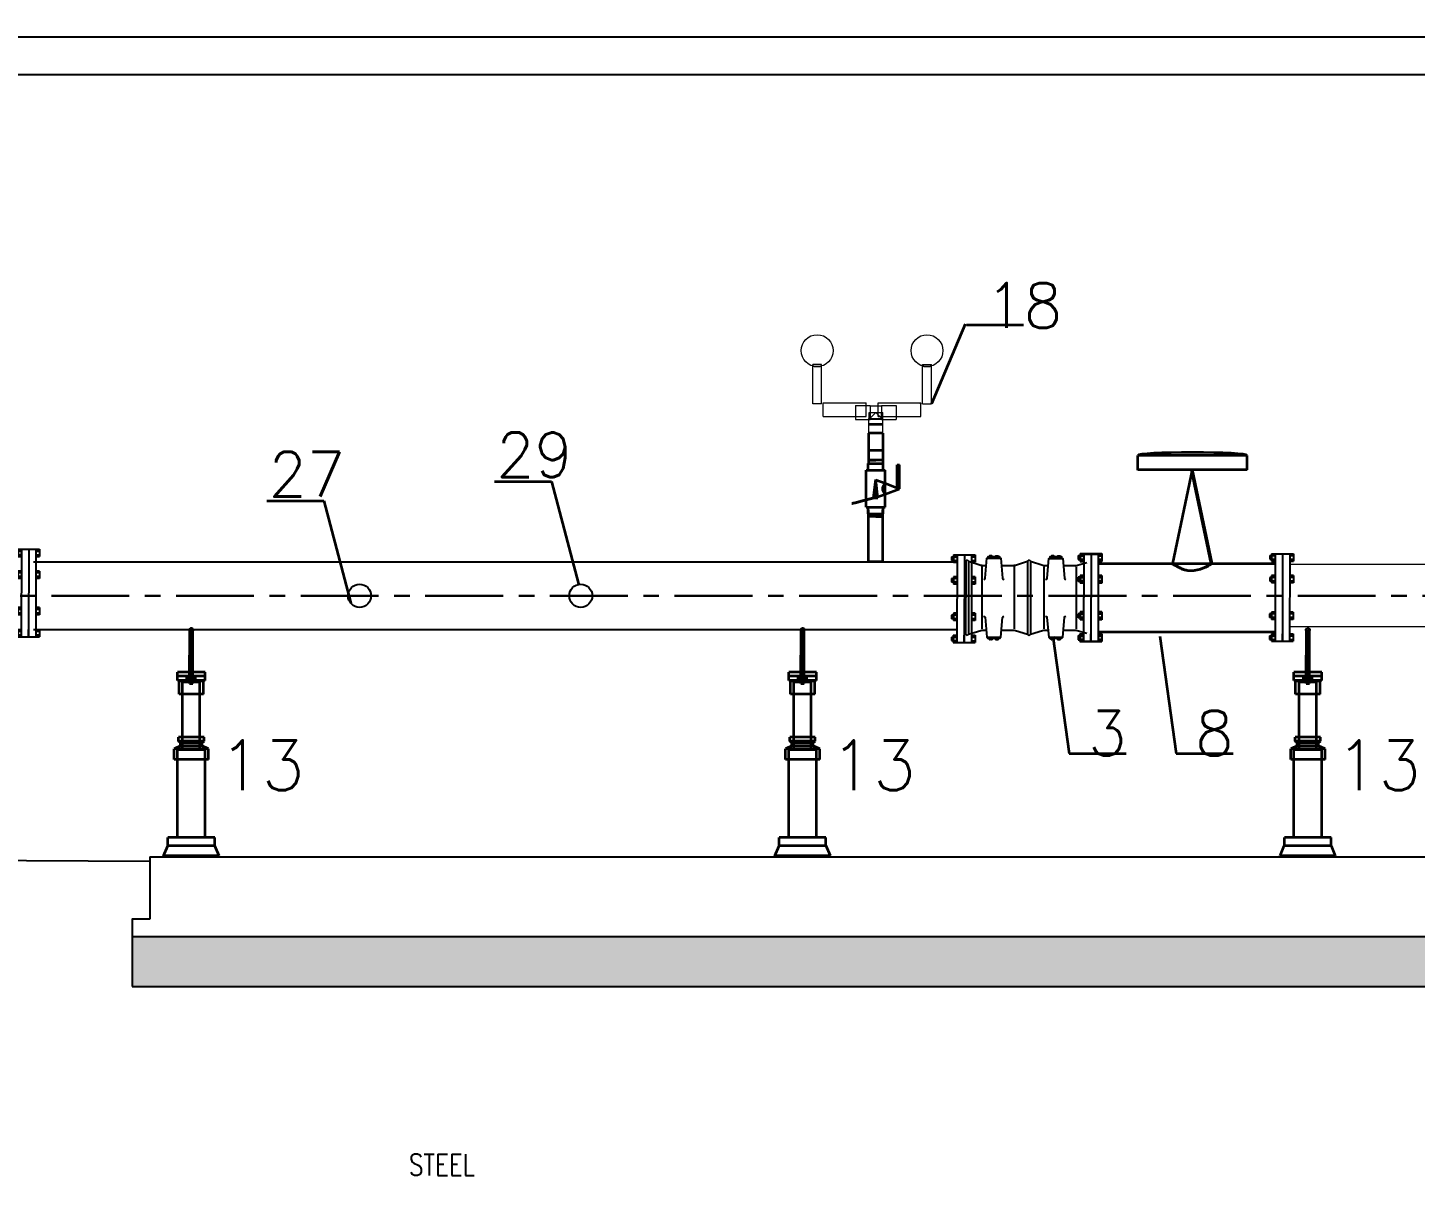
# Model space of a CAD drawing. Header units: inches. Extents: x 191440 to 383551, y 141400 to 284946.
# Drawn here: x 191677.34 to 191688.48, y 141558.45 to 141567.68 of the extents above; entities that cross this region are included whole.
import ezdxf

# ---------------------------------------------------------------- set-up
doc = ezdxf.new("R2010")
doc.units = ezdxf.units.IN
doc.header["$MEASUREMENT"] = 0
doc.linetypes.add('CENTER', pattern=[2, 1.25, -0.25, 0.25, -0.25])
doc.linetypes.add('DGN Style 3', pattern=[426.72, 304.8, -121.92])
for name, color, linetype in [('ARMATURE', 2, 'Continuous'), ('G-DETL2', 2, 'Continuous'), ('HATCH', 40, 'Continuous'), ('Sanitary', 6, 'Continuous'), ('VP', 7, 'Continuous')]:
    doc.layers.add(name, color=color, linetype=linetype)
for name, color, linetype, lineweight in [('P-TW', 5, 'Continuous', 35), ('PIPING', 40, 'Continuous', 30), ('WB-SJ3-M-SECTA - I-DIAG-EQPM', 6, 'Continuous', 13), ('WB-SJ3-M-SECTA - M-EQPM-SUPT', 4, 'Continuous', 35), ('WB-SJ3-M-SECTA - P-TW', 7, 'Continuous', 35)]:
    doc.layers.add(name, color=color, linetype=linetype, lineweight=lineweight)
doc.styles.add('ROMANS', font='romans', dxfattribs={"height": 1})
doc.styles.get("Standard").update_dxf_attribs({"font": 'txt.shx', "height": 0.2})
doc.dimstyles.new('osama', dxfattribs={"dimtxt": 50, "dimasz": 45, "dimexe": 0.18, "dimexo": 0.0625, "dimgap": 0.2, "dimtad": 0, "dimdec": 0, "dimzin": 0, "dimdsep": 46, "dimtxsty": 'ROMANS', "dimcen": 0, "dimse1": 1, "dimse2": 1, "dimclrd": 3, "dimclre": 3, "dimclrt": 5, "dimadec": 0, "dimazin": 0, "dimtfac": 0.6, "dimtdec": 0, "dimtmove": 2, "dimatfit": 3, "dimfxl": 1, "dimtolj": 1, "dimtzin": 0, "dimarcsym": 0})

# ---------------------------------------------------------------- blocks, each defined once
blk = doc.blocks.new('PIPE_13')
at = {"layer": 'WB-SJ3-M-SECTA - I-DIAG-EQPM', "linetype": 'DGN Style 3'}
for p, q in [((0, 59.1), (0, 61.4)), ((13.7, 59.1), (13.7, 61.4)), ((0, 0), (0, 22.2)), ((13.7, 0), (13.7, 22.2))]:
    blk.add_line(p, q, dxfattribs=at)
at = {"layer": 'WB-SJ3-M-SECTA - I-DIAG-EQPM'}
for p, q in [((0, 22.2), (0, 59.1)), ((13.7, 22.2), (13.7, 59.1))]:
    blk.add_line(p, q, dxfattribs=at)
at = {"layer": 'WB-SJ3-M-SECTA - I-DIAG-EQPM', "linetype": 'DGN Style 3', "flags": 128}
for points in [[(13.7, 61.4), (0, 61.4)], [(13.7, 0), (0, 0)]]:
    blk.add_lwpolyline(points, dxfattribs=at)
blk = doc.blocks.new('PIPE_15')
at = {"layer": 'WB-SJ3-M-SECTA - I-DIAG-EQPM', "linetype": 'DGN Style 3'}
for p, q in [((0, 21.3), (22.2, 21.3)), ((0, 0), (22.2, 0)), ((44.8, 21.3), (67, 21.3)), ((44.8, 0), (67, 0))]:
    blk.add_line(p, q, dxfattribs=at)
at = {"layer": 'WB-SJ3-M-SECTA - I-DIAG-EQPM'}
for p, q in [((22.2, 21.3), (44.8, 21.3)), ((22.2, 0), (44.8, 0)), ((66.4, 1.1), (67, 1.1))]:
    blk.add_line(p, q, dxfattribs=at)
at = {"layer": 'WB-SJ3-M-SECTA - I-DIAG-EQPM', "linetype": 'DGN Style 3', "flags": 128}
for points in [[(0, 14.3), (0, 21.3)], [(0, 0), (0, 14.3)], [(67, 10.7), (67, 21.3)], [(67, 0), (67, 10.7)]]:
    blk.add_lwpolyline(points, dxfattribs=at)
at = {"layer": 'WB-SJ3-M-SECTA - I-DIAG-EQPM', "flags": 128}
for points in [[(0, 0), (0, 20.9)], [(67, 1.1), (67, 21.3)]]:
    blk.add_lwpolyline(points, dxfattribs=at)
blk = doc.blocks.new('*U16')
at = {"layer": 'WB-SJ3-M-SECTA - I-DIAG-EQPM', "linetype": 'Continuous'}
blk.add_circle((25, 25.2), 25, dxfattribs=at)
for points in [[(18.1, 1.2), (17.6, 0.1), (32.4, 0), (31.9, 1.2)], [(22.1, 0.4), (19.8, 0.5), (18, 0.8), (18.1, 1.2)], [(31.9, 1.2), (32, 0.7), (30.2, 0.5), (27.7, 0.4)]]:
    blk.add_open_spline(points, degree=3, dxfattribs=at)
at = {"layer": 'WB-SJ3-M-SECTA - I-DIAG-EQPM', "linetype": 'DGN Style 3'}
blk.add_open_spline([(27.7, 0.4), (25.9, 0.3), (23.9, 0.3), (22.1, 0.4)], degree=3, dxfattribs=at)
blk = doc.blocks.new('*U18')
at = {"layer": 'WB-SJ3-M-SECTA - I-DIAG-EQPM', "linetype": 'Continuous'}
blk.add_circle((25, 25.2), 25, dxfattribs=at)
for points in [[(18.1, 1.2), (17.6, 0), (32.4, 0.1), (31.9, 1.2)], [(18.1, 1.1), (18.1, 1.1), (18.1, 1.1), (18.1, 1.2)], [(31.9, 1.2), (32, 0.8), (30.2, 0.5), (27.9, 0.4)]]:
    blk.add_open_spline(points, degree=3, dxfattribs=at)
at = {"layer": 'WB-SJ3-M-SECTA - I-DIAG-EQPM', "linetype": 'DGN Style 3'}
blk.add_open_spline([(27.9, 0.4), (24, 0.2), (18.4, 0.4), (18.1, 1.1)], degree=3, dxfattribs=at)
blk = doc.blocks.new('PIPE_23')
at = {"layer": 'WB-SJ3-M-SECTA - I-DIAG-EQPM', "linetype": 'DGN Style 3'}
for p, q in [((0, 21.3), (22.2, 21.3)), ((0, 0), (22.2, 0)), ((44.8, 21.3), (67, 21.3)), ((44.8, 0), (67, 0))]:
    blk.add_line(p, q, dxfattribs=at)
at = {"layer": 'WB-SJ3-M-SECTA - I-DIAG-EQPM'}
for p, q in [((0, 1.1), (0.6, 1.1)), ((22.2, 21.3), (44.8, 21.3)), ((22.2, 0), (44.8, 0))]:
    blk.add_line(p, q, dxfattribs=at)
at = {"layer": 'WB-SJ3-M-SECTA - I-DIAG-EQPM', "flags": 128}
for points in [[(0, 10.7), (0, 21.3)], [(0, 0.7), (0, 10.7)], [(66.9, 19.7), (66.4, 20.2), (66, 20.7), (65.7, 21), (65.5, 21.2), (65.4, 21.3)], [(67, 19.4), (67, 20.7)], [(67, 0), (67, 19.4)]]:
    blk.add_lwpolyline(points, dxfattribs=at)
at = {"layer": 'WB-SJ3-M-SECTA - I-DIAG-EQPM', "linetype": 'DGN Style 3', "flags": 128}
for points in [[(0, 0), (0, 21.3)], [(67, 0), (67, 21.3)]]:
    blk.add_lwpolyline(points, dxfattribs=at)
at = {"layer": 'WB-SJ3-M-SECTA - I-DIAG-EQPM'}
blk.add_open_spline([(65.4, 21.3), (65.4, 21.3), (65.4, 21.3), (65.5, 21.2)], degree=3, dxfattribs=at)
at = {"layer": 'WB-SJ3-M-SECTA - I-DIAG-EQPM', "linetype": 'DGN Style 3'}
blk.add_open_spline([(65.5, 21.2), (65.8, 20.9), (66.3, 20.4), (67, 19.6)], degree=3, dxfattribs=at)
blk = doc.blocks.new('PIPE_24')
at = {"layer": 'WB-SJ3-M-SECTA - I-DIAG-EQPM', "linetype": 'DGN Style 3'}
for p, q in [((0, 59.1), (0, 61.4)), ((13.7, 59.1), (13.7, 61.4)), ((0, 0), (0, 22.2)), ((13.7, 0), (13.7, 22.2))]:
    blk.add_line(p, q, dxfattribs=at)
at = {"layer": 'WB-SJ3-M-SECTA - I-DIAG-EQPM'}
for p, q in [((0, 22.2), (0, 59.1)), ((13.7, 22.2), (13.7, 59.1))]:
    blk.add_line(p, q, dxfattribs=at)
at = {"layer": 'WB-SJ3-M-SECTA - I-DIAG-EQPM', "linetype": 'DGN Style 3', "flags": 128}
for points in [[(0, 61.4), (13.7, 61.4)], [(0, 0), (13.7, 0)]]:
    blk.add_lwpolyline(points, dxfattribs=at)
blk = doc.blocks.new('PIPE_25')
at = {"layer": 'WB-SJ3-M-SECTA - P-TW', "linetype": 'Continuous', "lineweight": 35}
for p, q in [((0, 9), (0, 81.3)), ((22.6, 9), (22.6, 81.3))]:
    blk.add_line(p, q, dxfattribs=at)
at = {"layer": 'WB-SJ3-M-SECTA - P-TW', "linetype": 'DGN Style 3', "lineweight": 35}
for p, q in [((0, 0), (0, 9)), ((22.6, 0), (22.6, 9))]:
    blk.add_line(p, q, dxfattribs=at)
at = {"layer": 'WB-SJ3-M-SECTA - P-TW', "linetype": 'DGN Style 3', "lineweight": 35, "flags": 128}
blk.add_lwpolyline([(22.6, 0), (0, 0)], dxfattribs=at)
at = {"layer": 'WB-SJ3-M-SECTA - P-TW', "linetype": 'DGN Style 3', "lineweight": 35}
blk.add_rational_spline([(22.6, 71), (22.6, 71), (21.1, 71), (11.3, 71), (1.5, 71), (0, 71), (0, 71)], [0.803847482005, 0.866025301126, 1, 0.5, 1, 0.866025501607, 0.803847668093], degree=2, knots=[0, 0, 0, 0.174458, 0.174458, 0.825542, 0.825542, 1, 1, 1], dxfattribs=at)
at = {"layer": 'WB-SJ3-M-SECTA - P-TW', "linetype": 'Continuous', "lineweight": 35}
for points, weights in [([(0, 71), (0, 71), (1.1, 71)], [0.803847668093, 0.758495714855, 0.75134039548]), ([(11.3, 71), (22.6, 71), (22.6, 71)], [1, 0.633974698874, 0.803847482005])]:
    blk.add_rational_spline(points, weights, degree=2, dxfattribs=at)
blk = doc.blocks.new('V_BALL_2')
at = {"layer": 'WB-SJ3-M-SECTA - P-TW', "linetype": 'Continuous', "lineweight": 35}
for p, q in [((0, 10.3), (0, 68.1)), ((3.1, 68.1), (3.1, 78.4)), ((26.3, 68.1), (26.3, 78.4)), ((29.4, 47.7), (29.4, 68.1)), ((48.5, 39.2), (48.5, 76.7)), ((52.2, 39.2), (52.2, 76.7)), ((29.4, 47.7), (52.2, 39.2)), ((29.4, 30.7), (52.2, 39.2)), ((29.4, 10.3), (29.4, 30.8)), ((48.9, 39.2), (52.2, 39.2)), ((3.1, 0), (3.1, 10.3)), ((26.3, 0), (26.3, 10.3))]:
    blk.add_line(p, q, dxfattribs=at)
at = {"layer": 'WB-SJ3-M-SECTA - P-TW', "linetype": 'DGN Style 3', "lineweight": 35}
for p, q in [((11.3, 24.7), (14.7, 53.7)), ((18.1, 24.7), (14.7, 53.7)), ((14.7, 24.7), (14.7, 53.2)), ((14.7, 53.2), (29.4, 47.7)), ((29.4, 30.8), (29.4, 47.7)), ((14.7, 25.2), (29.4, 30.7))]:
    blk.add_line(p, q, dxfattribs=at)
at = {"layer": 'WB-SJ3-M-SECTA - P-TW', "linetype": 'DGN Style 3', "lineweight": 35, "flags": 128}
for points in [[(0, 68.1), (3.1, 68.1)], [(3.1, 78.4), (26.3, 78.4)], [(26.3, 68.1), (29.4, 68.1)], [(48.5, 39.2), (48.5, 76.7)], [(48.5, 76.7), (52.2, 76.7)], [(14.7, 25.2), (14.7, 53.2)], [(11.3, 24.7), (18.1, 24.7)], [(48.5, 39.2), (52.2, 39.2)], [(3.4, 0), (26, 0)]]:
    blk.add_lwpolyline(points, dxfattribs=at)
at = {"layer": 'WB-SJ3-M-SECTA - P-TW', "linetype": 'Continuous', "lineweight": 35, "flags": 128}
for points in [[(0, 68.1), (29.4, 68.1)], [(3.1, 78.4), (26.3, 78.4)], [(26.3, 78.4), (26.3, 78.4)], [(29.4, 68.1), (29.4, 68.1)], [(48.5, 76.7), (48.5, 76.7)], [(48.5, 76.7), (52.2, 76.7)], [(52.2, 39.2), (52.2, 76.7)], [(48.5, 39.2), (52.2, 39.2)], [(52.2, 39.2), (52.2, 39.2)], [(0, 10.3), (29.4, 10.3)], [(3.1, 0), (26.3, 0)], [(26, 0), (26.3, 0)], [(26.3, 10.3), (29.4, 10.3)]]:
    blk.add_lwpolyline(points, dxfattribs=at)
at = {"layer": 'WB-SJ3-M-SECTA - P-TW', "linetype": 'Continuous', "lineweight": 35}
for points, knots in [([(29.4, 30.8), (29.4, 30.7), (29.5, 30.6), (27.5, 32.9), (24.2, 41.4), (29, 46.9), (29.3, 47.5), (29.4, 47.7), (29.4, 47.7), (29.4, 47.7)], [0, 0, 0, 0, 0.016483, 0.407953, 0.432054, 0.928205, 0.952173, 0.976103, 1, 1, 1, 1]), ([(29.4, 47.7), (29.4, 47.7), (29.4, 47.7), (29.3, 47.7), (29.3, 47.5), (29.3, 47.5), (29.2, 47.5)], [0, 0, 0, 0, 0.237582, 0.572684, 0.90729, 1, 1, 1, 1])]:
    blk.add_open_spline(points, degree=3, knots=knots, dxfattribs=at)
at = {"layer": 'WB-SJ3-M-SECTA - P-TW', "linetype": 'DGN Style 3', "lineweight": 35}
for points, knots in [([(29.2, 47.5), (29, 46.8), (25.8, 44), (25.3, 37.4), (28, 32.5), (29.3, 30.9), (29.4, 30.8)], [0, 0, 0, 0, 0.320243, 0.616134, 0.642948, 1, 1, 1, 1]), ([(14.7, 25.6), (18.9, 26.7), (18.9, 26.7), (14.7, 25.6), (14.7, 25.6), (-35.2, 12.5), (-35.2, 12.5), (14.7, 25.6)], [0, 0, 0, 0, 1, 1, 1, 1, 1.000001, 1.000001, 1.000001, 1.000001])]:
    blk.add_open_spline(points, degree=3, knots=knots, dxfattribs=at)
at = {"layer": 'WB-SJ3-M-SECTA - P-TW', "linetype": 'Continuous', "lineweight": 35}
blk.add_open_spline([(48.9, 39.2), (48.4, 41), (48.4, 41), (48.9, 39.2)], degree=3, dxfattribs=at)
blk = doc.blocks.new('TEE')
at = {"layer": 'WB-SJ3-M-SECTA - I-DIAG-EQPM'}
for p, q in [((0, 43.7), (23, 43.7)), ((40.5, 43.7), (63.5, 43.7)), ((22.2, 23), (23, 23)), ((23, 43.2), (40.5, 43.2)), ((23, 23), (23, 23.8)), ((40.5, 23.2), (40.5, 32.5)), ((40.5, 23), (41.3, 23)), ((0, 21.4), (20.6, 21.4)), ((20.6, 0), (20.6, 21.4)), ((42.9, 0), (42.9, 21.4)), ((42.9, 21.4), (63.5, 21.4))]:
    blk.add_line(p, q, dxfattribs=at)
at = {"layer": 'WB-SJ3-M-SECTA - I-DIAG-EQPM', "linetype": 'DGN Style 3'}
for p, q in [((20.6, 21.4), (20.6, 23)), ((21.1, 23), (21.1, 32.5)), ((23, 23.8), (23, 32.5)), ((23, 23), (40.5, 23)), ((23, 21.9), (40.5, 21.9)), ((42.4, 23), (42.4, 32.5)), ((42.9, 21.4), (42.9, 23)), ((20.6, 21.4), (23, 21.4)), ((40.5, 21.4), (42.9, 21.4))]:
    blk.add_line(p, q, dxfattribs=at)
at = {"layer": 'WB-SJ3-M-SECTA - I-DIAG-EQPM', "flags": 128}
for points in [[(0, 43.7), (0, 21.4)], [(23, 43.7), (23, 23)], [(40.5, 43.7), (40.5, 22.5)], [(63.5, 43.7), (63.5, 21.4)], [(0, 21.9), (0, 21.4)], [(22.2, 23), (20.6, 21.4)], [(21.6, 23), (21.2, 22.5), (20.9, 22.2), (20.7, 22), (20.6, 21.9)], [(22.2, 23), (22.2, 23)], [(22.2, 23), (41.8, 23)], [(22.8, 23), (22.9, 23.1), (23, 23.2)], [(31.8, 32.5), (23, 23.8)], [(23, 32.5), (37.9, 32.5)], [(31.8, 32.5), (40.5, 23.8)], [(40.5, 23.2), (40.6, 23.1), (40.7, 23)], [(41.3, 23), (41.3, 23)], [(41.3, 23), (42.9, 21.4)], [(42.6, 22.2), (42.8, 22), (42.9, 21.9)], [(20.6, 0), (42.9, 0)], [(42.4, 0), (42.9, 0)], [(63.5, 21.4), (63.5, 21.4)]]:
    blk.add_lwpolyline(points, dxfattribs=at)
at = {"layer": 'WB-SJ3-M-SECTA - I-DIAG-EQPM', "linetype": 'DGN Style 3', "flags": 128}
for points in [[(23, 43.7), (23, 43.2)], [(63.5, 43.7), (63.5, 43.2)], [(22.2, 23), (20.6, 21.4)], [(20.6, 23), (22.2, 23)], [(21.1, 32.5), (42.4, 32.5)], [(22.2, 23), (22.2, 23)], [(31.8, 32.5), (23, 23.8)], [(23, 23), (23, 21.4)], [(23, 21.9), (23, 21.4)], [(31.8, 32.5), (40.5, 23.8)], [(37.9, 32.5), (42.4, 32.5)], [(40.5, 22.5), (40.5, 21.4)], [(40.5, 21.9), (40.5, 21.4)], [(41.3, 23), (41.3, 23)], [(41.3, 23), (42.9, 21.4)], [(41.8, 23), (42.9, 23)], [(41.9, 23), (42.3, 22.5), (42.6, 22.2)], [(42.4, 23), (42.9, 23)], [(63.5, 21.9), (63.5, 21.4)]]:
    blk.add_lwpolyline(points, dxfattribs=at)
at = {"layer": 'WB-SJ3-M-SECTA - I-DIAG-EQPM'}
for points in [[(20.6, 21.9), (20.6, 21.9), (20.6, 21.9), (20.7, 22)], [(42.9, 21.9), (42.9, 21.9), (42.5, 22.3), (41.8, 23)]]:
    blk.add_open_spline(points, degree=3, dxfattribs=at)
at = {"layer": 'WB-SJ3-M-SECTA - I-DIAG-EQPM', "linetype": 'DGN Style 3'}
blk.add_open_spline([(20.7, 22), (20.9, 22.2), (21.2, 22.5), (21.7, 23)], degree=3, dxfattribs=at)
at = {"layer": 'WB-SJ3-M-SECTA - P-TW', "linetype": 'Continuous', "lineweight": 35, "flags": 128}
for points in [[(20.6, 14), (42.9, 14)], [(20.6, 14), (20.6, 14)]]:
    blk.add_lwpolyline(points, dxfattribs=at)
at = {"layer": 'WB-SJ3-M-SECTA - P-TW', "linetype": 'DGN Style 3', "lineweight": 35, "flags": 128}
for points in [[(20.6, 14), (21.1, 14)], [(42.4, 14), (42.9, 14)]]:
    blk.add_lwpolyline(points, dxfattribs=at)
blk = doc.blocks.new('PIPE_26')
at = {"layer": 'WB-SJ3-M-SECTA - P-TW', "linetype": 'DGN Style 3', "lineweight": 35}
for p, q in [((0.2, 21), (0.2, 47.7)), ((22.8, 21), (22.8, 47.7))]:
    blk.add_line(p, q, dxfattribs=at)
at = {"layer": 'WB-SJ3-M-SECTA - P-TW', "linetype": 'Continuous', "lineweight": 35}
for p, q in [((0.2, 0), (0.2, 21)), ((22.8, 0), (22.8, 21))]:
    blk.add_line(p, q, dxfattribs=at)
at = {"layer": 'WB-SJ3-M-SECTA - P-TW', "linetype": 'DGN Style 3', "lineweight": 35, "flags": 128}
for points in [[(22.8, 47.7), (0.2, 47.7)], [(22.8, 0), (0.2, 0)]]:
    blk.add_lwpolyline(points, dxfattribs=at)
at = {"layer": 'WB-SJ3-M-SECTA - P-TW', "linetype": 'Continuous', "lineweight": 35, "flags": 128}
blk.add_lwpolyline([(22.8, 0), (0.2, 0)], dxfattribs=at)
at = {"layer": 'WB-SJ3-M-SECTA - P-TW'}
for points in [[(0.2, 21), (0, 21), (5.4, 21), (11.4, 21)], [(0.2, 21), (0.2, 21), (0.2, 21), (0.4, 21)], [(11.5, 21), (17.5, 21), (23, 21), (22.8, 21)], [(22.7, 21), (22.8, 21), (22.8, 21), (22.8, 21)]]:
    blk.add_open_spline(points, degree=3, dxfattribs=at)
at = {"layer": 'WB-SJ3-M-SECTA - P-TW', "linetype": 'DGN Style 3', "lineweight": 35}
blk.add_rational_spline([(22.8, 5.7), (22.8, 5.7), (21.3, 5.7), (11.5, 5.7), (1.7, 5.7), (0.2, 5.7), (0.2, 5.7)], [0.803847577293, 0.866025403784, 1, 0.5, 1, 0.866025403784, 0.803847577293], degree=2, knots=[0, 0, 0, 0.174458, 0.174458, 0.825542, 0.825542, 1, 1, 1], dxfattribs=at)
at = {"layer": 'WB-SJ3-M-SECTA - P-TW', "linetype": 'Continuous', "lineweight": 35}
for points, weights in [([(0.2, 5.7), (0.2, 5.7), (11.5, 5.7)], [0.803847577293, 0.633974596216, 1]), ([(21.7, 5.7), (22.8, 5.7), (22.8, 5.7)], [0.751340395412, 0.758495707478, 0.803847577293])]:
    blk.add_rational_spline(points, weights, degree=2, dxfattribs=at)
at = {"layer": 'WB-SJ3-M-SECTA - P-TW', "linetype": 'DGN Style 3'}
for points in [[(0.4, 21), (1.5, 21), (6.1, 21), (11.3, 21)], [(11.5, 21), (17, 21), (22.1, 21), (22.7, 21)]]:
    blk.add_open_spline(points, degree=3, dxfattribs=at)
blk = doc.blocks.new('FLANGE')
h = blk.add_hatch(color=256)
h.dxf.hatch_style = 1
h.paths.add_polyline_path([(2834.8568, 2262.3253), (2834.8643, 2262.3253), (2834.8643, 2262.3178), (2834.8568, 2262.3178)])
h.paths.add_polyline_path([(2834.8568, 2262.2728), (2834.8568, 2262.2803), (2834.8643, 2262.2803), (2834.8643, 2262.2728)])
h.paths.add_polyline_path([(2834.8568, 2262.3928), (2834.8568, 2262.4003), (2834.8643, 2262.4003), (2834.8643, 2262.3928)])
h.paths.add_polyline_path([(2834.8568, 2262.4378), (2834.8568, 2262.4453), (2834.8643, 2262.4453), (2834.8643, 2262.4378)])
h = blk.add_hatch(color=256)
h.dxf.hatch_style = 1
h.paths.add_polyline_path([(2834.8943, 2262.2691), (2834.8943, 2262.2728), (2834.9018, 2262.2728), (2834.9018, 2262.2691)])
h.paths.add_polyline_path([(2834.8943, 2262.2803), (2834.8943, 2262.2841), (2834.9018, 2262.2841), (2834.9018, 2262.2803)])
h.paths.add_polyline_path([(2834.8943, 2262.3141), (2834.8943, 2262.3178), (2834.9018, 2262.3178), (2834.9018, 2262.3141)])
h.paths.add_polyline_path([(2834.9018, 2262.3291), (2834.9018, 2262.3253), (2834.8943, 2262.3253), (2834.8943, 2262.3291)])
h.paths.add_polyline_path([(2834.9018, 2262.3928), (2834.9018, 2262.3891), (2834.8943, 2262.3891), (2834.8943, 2262.3928)])
h.paths.add_polyline_path([(2834.8943, 2262.4003), (2834.8943, 2262.4041), (2834.9018, 2262.4041), (2834.9018, 2262.4003)])
h.paths.add_polyline_path([(2834.9018, 2262.4378), (2834.9018, 2262.4341), (2834.8943, 2262.4341), (2834.8943, 2262.4378)])
h.paths.add_polyline_path([(2834.9018, 2262.4491), (2834.9018, 2262.4453), (2834.8943, 2262.4453), (2834.8943, 2262.4491)])
for p, q in [((2834.8531, 2262.4453), (2834.8531, 2262.4378)), ((2834.8531, 2262.4453), (2834.8643, 2262.4453)), ((2834.8531, 2262.4378), (2834.8643, 2262.4378)), ((2834.8568, 2262.4491), (2834.8568, 2262.4341)), ((2834.8568, 2262.4491), (2834.8643, 2262.4491)), ((2834.8568, 2262.4341), (2834.8643, 2262.4341)), ((2834.8643, 2262.4491), (2834.8643, 2262.2691)), ((2834.8643, 2262.4491), (2834.8793, 2262.4491)), ((2834.8793, 2262.4491), (2834.8793, 2262.2691)), ((2834.8793, 2262.4491), (2834.8793, 2262.2691)), ((2834.8793, 2262.4491), (2834.8943, 2262.4491)), ((2834.8943, 2262.4491), (2834.8943, 2262.2691)), ((2834.8943, 2262.4491), (2834.9018, 2262.4491)), ((2834.8943, 2262.4453), (2834.9018, 2262.4453)), ((2834.8943, 2262.4378), (2834.9018, 2262.4378)), ((2834.8943, 2262.4341), (2834.9018, 2262.4341)), ((2834.9018, 2262.4491), (2834.9018, 2262.4341)), ((2834.8531, 2262.4003), (2834.8531, 2262.3928)), ((2834.8643, 2262.4003), (2834.8531, 2262.4003)), ((2834.8643, 2262.3928), (2834.8531, 2262.3928)), ((2834.8568, 2262.4041), (2834.8568, 2262.3891)), ((2834.8643, 2262.4041), (2834.8568, 2262.4041)), ((2834.8643, 2262.3891), (2834.8568, 2262.3891)), ((2834.9018, 2262.4041), (2834.8943, 2262.4041)), ((2834.9018, 2262.4003), (2834.8943, 2262.4003)), ((2834.9018, 2262.3928), (2834.8943, 2262.3928)), ((2834.9018, 2262.3891), (2834.8943, 2262.3891)), ((2834.9018, 2262.4041), (2834.9018, 2262.3891)), ((2834.8531, 2262.3253), (2834.8531, 2262.3178)), ((2834.8643, 2262.3253), (2834.8531, 2262.3253)), ((2834.8568, 2262.3291), (2834.8568, 2262.3141)), ((2834.8643, 2262.3291), (2834.8568, 2262.3291)), ((2834.9018, 2262.3291), (2834.8943, 2262.3291)), ((2834.9018, 2262.3253), (2834.8943, 2262.3253)), ((2834.9018, 2262.3291), (2834.9018, 2262.3141)), ((2834.8643, 2262.3178), (2834.8531, 2262.3178)), ((2834.8643, 2262.3141), (2834.8568, 2262.3141)), ((2834.9018, 2262.3178), (2834.8943, 2262.3178)), ((2834.9018, 2262.3141), (2834.8943, 2262.3141)), ((2834.8531, 2262.2803), (2834.8531, 2262.2728)), ((2834.8531, 2262.2803), (2834.8643, 2262.2803)), ((2834.8531, 2262.2728), (2834.8643, 2262.2728)), ((2834.8568, 2262.2841), (2834.8568, 2262.2691)), ((2834.8568, 2262.2841), (2834.8643, 2262.2841)), ((2834.8568, 2262.2691), (2834.8643, 2262.2691)), ((2834.8643, 2262.2691), (2834.8793, 2262.2691)), ((2834.8793, 2262.2691), (2834.8793, 2262.2841)), ((2834.8793, 2262.2691), (2834.8943, 2262.2691)), ((2834.8943, 2262.2841), (2834.9018, 2262.2841)), ((2834.8943, 2262.2803), (2834.9018, 2262.2803)), ((2834.8943, 2262.2728), (2834.9018, 2262.2728)), ((2834.8943, 2262.2691), (2834.9018, 2262.2691)), ((2834.9018, 2262.2841), (2834.9018, 2262.2691))]:
    blk.add_line(p, q)
blk = doc.blocks.new('*U19')
at = {"layer": 'WB-SJ3-M-SECTA - M-EQPM-SUPT', "color": 4, "linetype": 'DGN Style 3', "lineweight": 35}
for p, q in [((75.4, 497.4), (75.4, 578.5)), ((85, 497.4), (85, 578.5))]:
    blk.add_line(p, q, dxfattribs=at)
at = {"layer": 'WB-SJ3-M-SECTA - M-EQPM-SUPT', "linetype": 'DGN Style 3'}
for p, q in [((40.2, 517.7), (40.2, 530.1)), ((40.2, 518.1), (40.2, 530.1)), ((40.2, 530.1), (120.2, 530.1)), ((120.2, 518.1), (120.2, 530.1)), ((120.2, 517.7), (120.2, 530.1)), ((40.2, 505.7), (40.2, 518.1)), ((40.2, 517.7), (120.2, 517.7)), ((40.2, 505.7), (120.2, 505.7)), ((44.8, 466.2), (44.8, 503.9)), ((55.2, 465.1), (55.2, 501)), ((67.7, 505.5), (67.7, 518.1)), ((67.7, 505.5), (77.6, 505.5)), ((80.2, 507.4), (80.2, 518.1)), ((87.7, 505.5), (92.7, 505.5)), ((92.7, 505.5), (92.7, 518.1)), ((105.2, 465.1), (105.2, 501)), ((115.5, 466.2), (115.5, 503.9)), ((120.2, 505.7), (120.2, 518.1)), ((120.2, 505.7), (120.2, 517.7)), ((55.2, 305.6), (55.2, 342.4)), ((105.2, 305.6), (105.2, 342.4)), ((40.2, 277.7), (40.2, 305.6)), ((120.2, 277.7), (120.2, 305.6))]:
    blk.add_line(p, q, dxfattribs=at)
at = {"layer": 'WB-SJ3-M-SECTA - M-EQPM-SUPT'}
for p, q in [((40.2, 518.1), (120.2, 518.1)), ((80.2, 505.5), (80.2, 507.4)), ((43.5, 331.1), (43.5, 342.4)), ((49.2, 325.4), (43.5, 331.1)), ((49.2, 317.4), (49.2, 325.4)), ((111.2, 325.4), (116.8, 331.1)), ((111.2, 317.4), (111.2, 325.4)), ((116.8, 331.1), (116.8, 342.4)), ((30.7, 308.7), (49.2, 317.4)), ((30.7, 277.7), (30.7, 308.7)), ((111.2, 317.4), (129.6, 308.7)), ((129.6, 277.7), (129.6, 308.7)), ((12.7, 28.6), (12.7, 52.5)), ((147.7, 28.6), (147.7, 52.5))]:
    blk.add_line(p, q, dxfattribs=at)
at = {"layer": 'WB-SJ3-M-SECTA - M-EQPM-SUPT', "linetype": 'Continuous'}
for p, q in [((55.2, 342.4), (55.2, 465.1)), ((105.2, 342.4), (105.2, 465.1)), ((40.2, 52.5), (40.2, 277.7)), ((120.2, 52.5), (120.2, 277.7)), ((0, 0), (12.2, 28.6)), ((160.3, 0), (148.1, 28.6))]:
    blk.add_line(p, q, dxfattribs=at)
at = {"layer": 'WB-SJ3-M-SECTA - M-EQPM-SUPT', "color": 4, "linetype": 'DGN Style 3', "lineweight": 35, "flags": 128}
for points in [[(75.4, 578.5), (75.4, 651.8)], [(85, 651.8), (85, 578.5)], [(85, 578.5), (75.4, 578.5)], [(85, 497.4), (75.4, 497.4)]]:
    blk.add_lwpolyline(points, dxfattribs=at)
at = {"layer": 'WB-SJ3-M-SECTA - M-EQPM-SUPT', "linetype": 'DGN Style 3', "flags": 128}
for points in [[(75.4, 530.1), (85, 530.1)], [(40.2, 505.7), (40.2, 505.7), (40.2, 517.7)], [(44.8, 503.9), (115.5, 503.9)], [(55.2, 501), (105.2, 501)], [(92.7, 518.1), (80.2, 518.1), (67.7, 518.1)], [(85, 518.1), (75.4, 518.1)], [(85, 505.5), (75.4, 505.5)], [(44.8, 466.2), (55.2, 466.2)], [(44.8, 466.2), (46.9, 466.2)], [(105.2, 466.2), (115.5, 466.2)], [(43.5, 342.4), (55.2, 342.4)], [(43.5, 331.1), (116.8, 331.1)], [(49.2, 325.4), (111.2, 325.4)], [(105.2, 342.4), (116.8, 342.4)], [(30.7, 308.7), (129.6, 308.7)], [(40.2, 305.6), (120.2, 305.6)], [(40.2, 305.6), (55.2, 305.6)], [(49.2, 317.4), (111.2, 317.4)], [(12.7, 52.5), (40.2, 52.5)], [(120.2, 52.5), (147.7, 52.5)], [(0, 0), (160.3, 0)], [(12.2, 28.6), (12.7, 28.6)], [(147.7, 28.6), (148.1, 28.6)]]:
    blk.add_lwpolyline(points, dxfattribs=at)
at = {"layer": 'WB-SJ3-M-SECTA - M-EQPM-SUPT', "flags": 128}
for points in [[(87.7, 505.5), (80.2, 505.5), (77.6, 505.5)], [(43.5, 342.4), (116.8, 342.4)], [(43.5, 342.4), (43.5, 342.4)], [(43.5, 331.1), (116.8, 331.1)], [(43.5, 331.1), (43.5, 331.1)], [(49.2, 325.4), (111.2, 325.4)], [(49.2, 325.4), (49.2, 325.4)], [(30.7, 308.7), (129.6, 308.7)], [(30.7, 308.7), (30.7, 308.7)], [(49.2, 317.4), (111.2, 317.4)], [(49.2, 317.4), (49.2, 317.4)], [(30.7, 277.7), (129.6, 277.7)], [(30.7, 277.7), (40.2, 277.7)], [(12.7, 52.5), (147.7, 52.5)]]:
    blk.add_lwpolyline(points, dxfattribs=at)
at = {"layer": 'WB-SJ3-M-SECTA - M-EQPM-SUPT', "linetype": 'Continuous', "flags": 128}
for points in [[(46.9, 466.2), (111.7, 466.2)], [(12.2, 28.6), (148.1, 28.6)], [(12.2, 28.6), (12.2, 28.6)]]:
    blk.add_lwpolyline(points, dxfattribs=at)
at = {"layer": 'WB-SJ3-M-SECTA - M-EQPM-SUPT', "color": 4, "linetype": 'DGN Style 3', "lineweight": 35}
for start, end in [(0, 180), (180, 0)]:
    blk.add_arc((80.2, 651.8), 4.8, start, end, dxfattribs=at)
at = {"layer": 'WB-SJ3-M-SECTA - M-EQPM-SUPT', "linetype": 'DGN Style 3'}
blk.add_rational_spline([(80.2, 494.3), (80.2, 534.8), (80.2, 575.4), (80.2, 648.8), (80.2, 648.8), (80.2, 648.8), (80.2, 575.4), (80.2, 534.8), (80.2, 494.3)], [1, 1, 1, 0.707106781187, 1, 0.707106781187, 1, 1, 1], degree=2, knots=[0, 0, 0, 0.333333, 0.333333, 0.5, 0.5, 0.666667, 0.666667, 1, 1, 1], dxfattribs=at)
at = {"layer": 'WB-SJ3-M-SECTA - P-TW', "linetype": 'DGN Style 3', "lineweight": 35}
blk.add_line((76.4, 497.4), (84, 497.4), dxfattribs=at)
blk.add_open_spline([(76.4, 497.4), (76.5, 497.5), (76.6, 497.6), (76.8, 497.8), (76.9, 498), (77.2, 498.2), (77.3, 498.3), (77.5, 498.4), (77.6, 498.5), (77.8, 498.6), (77.8, 498.6), (78.1, 498.8), (78.2, 498.9), (78.5, 499), (78.6, 499), (78.8, 499.1), (78.9, 499.1), (79.2, 499.2), (79.4, 499.2), (79.7, 499.2), (79.8, 499.3), (80, 499.3), (80.1, 499.3), (80.4, 499.3), (80.6, 499.3), (80.8, 499.2), (80.9, 499.2), (81, 499.2), (81, 499.2), (81.2, 499.2), (81.3, 499.1), (81.5, 499.1), (81.7, 499), (82, 498.9), (82.1, 498.9), (82.3, 498.8), (82.3, 498.7), (82.6, 498.6), (82.7, 498.5), (82.9, 498.3), (83, 498.3), (83.2, 498.2), (83.2, 498.1), (83.4, 498), (83.5, 497.8), (83.8, 497.6), (83.9, 497.5), (84, 497.4)], degree=3, knots=[0, 0, 0, 0, 0.0625, 0.0625, 0.125, 0.125, 0.1875, 0.1875, 0.21875, 0.21875, 0.25, 0.25, 0.3125, 0.3125, 0.34375, 0.34375, 0.375, 0.375, 0.4375, 0.4375, 0.46875, 0.46875, 0.5, 0.5, 0.5625, 0.5625, 0.578125, 0.578125, 0.59375, 0.59375, 0.625, 0.625, 0.6875, 0.6875, 0.71875, 0.71875, 0.75, 0.75, 0.8125, 0.8125, 0.84375, 0.84375, 0.875, 0.875, 0.9375, 0.9375, 1, 1, 1, 1], dxfattribs=at)

msp = doc.modelspace()

# ---------------------------------------------------------------- hatches: boundary and pattern name
at = {"layer": 'HATCH', "linetype": 'ByBlock', "lineweight": -2}
h = msp.add_hatch(dxfattribs=at)
h.set_pattern_fill('GRAVEL', color=256)
h.set_pattern_definition([(228.01279, (191642.3782, 141531.25891), (-8, -9), [0.134536, -13.319088]), (184.96974, (191642.2882, 141531.15891), (12, 1), [0.230868, -22.855925]), (132.51045, (191642.0582, 141531.13891), (10, -11), [0.162788, -16.116033]), (267.27369, (191641.6682, 141530.88891), (1, 20), [0.210238, -20.813558]), (292.833654, (191641.6582, 141530.67891), (-5, 12), [0.206155, -20.409373]), (357.27369, (191641.7382, 141530.48891), (-20, 1), [0.210238, -20.813558]), (37.69424, (191641.9482, 141530.47891), (-13, -10), [0.278029, -27.524849]), (72.25533, (191642.1682, 141530.64891), (7, 22), [0.262488, -25.9863215]), (121.429566, (191642.2482, 141530.89891), (-8, 13), [0.21095, -20.884073]), (175.23636, (191642.1382, 141531.07891), (11, -1), [0.240832, -11.800763]), (222.39744, (191641.8982, 141531.09891), (-12, -11), [0.311448, -30.833375]), (138.81407, (191642.6582, 141530.87891), (-7, 6), [0.106301, -10.523845]), (171.469234, (191642.5782, 141530.94891), (13, -2), [0.202237, -20.021511]), (225, (191642.3782, 141530.9789), (-1e-16, -1), [0.141421, -1.272793]), (203.1986, (191642.3082, 141531.09891), (5, 2), [0.076158, -7.539615]), (291.8014, (191642.2382, 141531.0689), (-1, 3), [0.107703, -5.277462]), (30.96376, (191642.2782, 141530.96891), (3, 2), [0.174929, -5.656023]), (161.56505, (191642.4282, 141531.0589), (2, -1), [0.126491, -3.035787]), (16.38954, (191641.6582, 141531.06891), (10, 3), [0.1772, -17.542845]), (70.34618, (191641.8282, 141531.11891), (-4, -11), [0.148661, -14.717408]), (293.1986, (191642.4282, 141531.25891), (-2, 5), [0.152315, -7.463458]), (343.61046, (191642.4882, 141531.11891), (-10, 3), [0.1772, -17.542845]), (339.44395, (191641.6582, 141530.44891), (-5, 2), [0.17088, -8.373124]), (294.77514, (191641.8182, 141530.38891), (-5, 11), [0.143178, -14.174643]), (66.8014, (191642.4382, 141530.25891), (2, 5), [0.152315, -7.463458]), (17.354025, (191642.4982, 141530.39891), (-13, -4), [0.167631, -16.595424]), (69.44395, (191641.9482, 141530.25891), (-2, -5), [0.08544, -8.458564]), (101.30993, (191642.3782, 141530.2589), (-1, 4), [0.05099, -5.04803]), (165.96376, (191642.3682, 141530.3089), (3, -1), [0.206155, -3.916951]), (186.009006, (191642.1682, 141530.35891), (10, 1), [0.19105, -18.913923]), (303.69007, (191642.2782, 141530.8789), (-1, 2), [0.144222, -3.461329]), (353.157227, (191642.3582, 141530.75891), (17, -2), [0.251794, -24.927563]), (60.9454, (191642.6082, 141530.72891), (-4, -7), [0.102956, -10.192674]), (90, (191642.6582, 141530.8189), (-1, 1), [0.06, -0.94]), (120.25644, (191642.1482, 141530.38891), (4, -7), [0.138924, -13.75352]), (48.01279, (191642.0782, 141530.50891), (8, 9), [0.269072, -13.184552]), (0, (191642.2582, 141530.7089), (1, 1), [0.26, -0.74]), (325.30485, (191642.5182, 141530.70891), (10, -7), [0.158114, -15.653274]), (254.0546, (191642.6482, 141530.61891), (-1, -4), [0.145602, -7.134508]), (207.645975, (191642.6082, 141530.47891), (-19, -10), [0.237065, -23.469474]), (175.42608, (191642.3982, 141530.36891), (-13, 1), [0.250799, -24.829073])])
h.paths.add_polyline_path([(191714.45296, 141559.69131), (191704.96573, 141559.69131), (191704.96525, 141559.29131), (191714.45296, 141559.29131)])
h.paths.add_polyline_path([(191704.96573, 141559.69131), (191704.66288, 141559.69131), (191704.82818, 141559.29131), (191704.96525, 141559.29131)])
h.paths.add_polyline_path([(191704.66288, 141559.69131), (191704.27111, 141559.69131), (191703.20502, 141560.39131), (191678.18246, 141560.39131), (191678.18246, 141559.99131), (191703.08544, 141559.99131), (191704.15152, 141559.29131), (191704.82818, 141559.29131)])

# ---------------------------------------------------------------- linework, layer by layer
at = {"color": 132}
for p, q in [((191684.91766, 141563.43063, -3174.144), (191684.91705, 141562.77313, -3174.144)), ((191684.91766, 141563.43063, -3174.144), (191684.91705, 141562.77313, -3174.144)), ((191685.93409, 141563.43779, -3174.144), (191685.93349, 141562.7803, -3174.144)), ((191685.93409, 141563.43779, -3174.144), (191685.93349, 141562.7803, -3174.144))]:
    msp.add_line(p, q, dxfattribs=at)
msp.add_lwpolyline([(191727.69337, 141567.60726), (191670.19337, 141567.60726), (191670.19337, 141528.10726), (191727.69337, 141528.10726), (191727.69337, 141567.60726)])
msp.add_lwpolyline([(191727.39337, 141567.30726), (191670.49337, 141567.30726), (191670.49337, 141528.40726), (191727.39337, 141528.40726)], close=True)
at = {"color": 5, "elevation": -921.00529}
for points in [[(191684.79714, 141563.39585), (191677.39134, 141563.39585)], [(191684.79714, 141562.85101), (191677.39134, 141562.85101)]]:
    msp.add_lwpolyline(points, dxfattribs=at)
at = {"color": 7}
for points in [[(191678.32246, 141560.99401), (191671.39448, 141561.03131)], [(191678.32246, 141561.03131), (191678.32246, 141560.53131)], [(191678.32246, 141561.03131), (191708.80983, 141561.03131)], [(191678.32246, 141560.53131), (191678.18246, 141560.53131), (191678.18246, 141560.39131), (191703.20502, 141560.39131), (191704.27111, 141559.69131), (191714.45296, 141559.69131), (191714.45296, 141559.83131), (191714.31296, 141559.83131)], [(191678.18246, 141560.39131), (191678.18246, 141559.99131)], [(191678.18246, 141559.99131), (191703.08544, 141559.99131), (191704.15152, 141559.29131), (191714.45296, 141559.29131)]]:
    msp.add_lwpolyline(points, dxfattribs=at)
at = {"layer": 'ARMATURE', "color": 1}
for p, q in [((191684.9996, 141563.35958, -3174.144), (191684.99914, 141562.86022, -3174.144)), ((191685.26011, 141563.35934, -3174.144), (191685.25965, 141562.85998, -3174.144)), ((191685.4967, 141563.35912, -3174.144), (191685.49624, 141562.85977, -3174.144)), ((191685.7572, 141563.35888, -3174.144), (191685.75674, 141562.85953, -3174.144))]:
    msp.add_line(p, q, dxfattribs=at)
at = {"layer": 'ARMATURE', "color": 1, "elevation": -3174.144}
for points in [[(191684.88136, 141563.41391), (191684.87005, 141563.40263), (191684.86951, 141562.81741), (191684.8808, 141562.8061)], [(191684.88136, 141563.41391), (191684.89264, 141563.40261), (191684.89211, 141562.81739), (191684.8808, 141562.8061)], [(191685.37845, 141563.41346), (191685.36714, 141563.40217), (191685.36661, 141562.81696), (191685.37789, 141562.80565)], [(191685.37845, 141563.41346), (191685.38974, 141563.40215), (191685.3892, 141562.81693), (191685.37789, 141562.80565)]]:
    msp.add_lwpolyline(points, dxfattribs=at)
for points in [[(191684.89264, 141563.40261), (191684.99092, 141563.37206, 0.06554346), (191685.00846, 141563.36974), (191685.03454, 141563.36971, 0.06554346)], [(191685.0142, 141563.25676, 0.38887873), (191685.02546, 141563.26706), (191685.03953, 141563.4262), (191685.15251, 141563.42609), (191685.16629, 141563.26693, 0.38887873), (191685.17753, 141563.25661)], [(191685.07652, 141563.43746), (191685.07652, 141563.44445, 0.17157288), (191685.06585, 141563.44446), (191685.06584, 141563.43747)], [(191685.11555, 141563.43742), (191685.11556, 141563.44442, -0.17157288), (191685.12623, 141563.44441), (191685.12623, 141563.43741)], [(191685.1574, 141563.3696), (191685.25127, 141563.36951, 0.06554346), (191685.26881, 141563.37181), (191685.36714, 141563.40217)], [(191685.38974, 141563.40215), (191685.48801, 141563.37161, 0.06554346), (191685.50555, 141563.36928), (191685.53163, 141563.36926, 0.06554346)], [(191685.51129, 141563.2563, 0.38887873), (191685.52256, 141563.2666), (191685.53663, 141563.42574), (191685.6496, 141563.42564), (191685.66338, 141563.26647, 0.38887873), (191685.67463, 141563.25615)], [(191685.57361, 141563.437), (191685.57362, 141563.444, 0.17157288), (191685.56294, 141563.44401), (191685.56293, 141563.43701)], [(191685.61264, 141563.43697), (191685.61265, 141563.44396, -0.17157288), (191685.62333, 141563.44395), (191685.62332, 141563.43696)], [(191685.65449, 141563.36914), (191685.74836, 141563.36906, 0.06554346), (191685.76591, 141563.37135), (191685.84163, 141563.39157)], [(191685.01393, 141562.96302, -0.38887873), (191685.02518, 141562.95269), (191685.03895, 141562.79353), (191685.15193, 141562.79343), (191685.166, 141562.95257, -0.38887873), (191685.17726, 141562.96287)], [(191685.51103, 141562.96256, -0.38887873), (191685.52227, 141562.95224), (191685.53605, 141562.79308), (191685.64902, 141562.79297), (191685.66309, 141562.95211, -0.38887873), (191685.67436, 141562.96241)], [(191684.89211, 141562.81739), (191684.99044, 141562.84775, -0.06554346), (191685.00798, 141562.85005), (191685.03406, 141562.85002, -0.06554346)], [(191685.15692, 141562.84991), (191685.25079, 141562.84982, -0.06554346), (191685.26833, 141562.8475), (191685.36661, 141562.81696)], [(191685.3892, 141562.81693), (191685.48753, 141562.8473, -0.06554346), (191685.50508, 141562.84959), (191685.53116, 141562.84957, -0.06554346)], [(191685.65402, 141562.84945), (191685.74789, 141562.84937, -0.06554346), (191685.76543, 141562.84704), (191685.84112, 141562.82669)], [(191685.07592, 141562.7822), (191685.07591, 141562.77521, -0.17157288), (191685.06523, 141562.77522), (191685.06524, 141562.78221)], [(191685.11495, 141562.78216), (191685.11494, 141562.77517, 0.17157288), (191685.12562, 141562.77516), (191685.12562, 141562.78215)], [(191685.57301, 141562.78174), (191685.573, 141562.77475, -0.17157288), (191685.56233, 141562.77476), (191685.56233, 141562.78175)], [(191685.61204, 141562.78171), (191685.61204, 141562.77472, 0.17157288), (191685.62271, 141562.77471), (191685.62272, 141562.7817)]]:
    msp.add_lwpolyline(points, format="xyb", dxfattribs=at)
for points in [[(191685.04857, 141563.42845), (191685.14347, 141563.42836), (191685.14348, 141563.4374), (191685.04858, 141563.43749)], [(191685.08185, 141563.43745), (191685.08186, 141563.44445), (191685.08047, 141563.44536), (191685.0619, 141563.44538), (191685.06051, 141563.44447), (191685.0605, 141563.43747)], [(191685.11021, 141563.43743), (191685.11022, 141563.44442), (191685.11161, 141563.44534), (191685.13018, 141563.44532), (191685.13157, 141563.4444), (191685.13156, 141563.43741)], [(191685.54567, 141563.42799), (191685.64057, 141563.4279), (191685.64058, 141563.43694), (191685.54568, 141563.43703)], [(191685.57895, 141563.437), (191685.57895, 141563.44399), (191685.57757, 141563.44491), (191685.55899, 141563.44493), (191685.5576, 141563.44401), (191685.5576, 141563.43702)], [(191685.60731, 141563.43697), (191685.60731, 141563.44397), (191685.6087, 141563.44488), (191685.62728, 141563.44486), (191685.62866, 141563.44395), (191685.62866, 141563.43695)], [(191685.04799, 141562.79126), (191685.14289, 141562.79118), (191685.14288, 141562.78214), (191685.04798, 141562.78222)], [(191685.08125, 141562.78219), (191685.08125, 141562.7752), (191685.07986, 141562.77429), (191685.06128, 141562.7743), (191685.05989, 141562.77522), (191685.0599, 141562.78221)], [(191685.10961, 141562.78217), (191685.1096, 141562.77518), (191685.11099, 141562.77426), (191685.12957, 141562.77424), (191685.13096, 141562.77516), (191685.13096, 141562.78215)], [(191685.54508, 141562.79081), (191685.63998, 141562.79072), (191685.63998, 141562.78168), (191685.54508, 141562.78177)], [(191685.57835, 141562.78174), (191685.57834, 141562.77475), (191685.57695, 141562.77383), (191685.55838, 141562.77385), (191685.55699, 141562.77477), (191685.557, 141562.78176)], [(191685.6067, 141562.78171), (191685.6067, 141562.77472), (191685.60809, 141562.7738), (191685.62666, 141562.77379), (191685.62805, 141562.7747), (191685.62806, 141562.78169)]]:
    msp.add_lwpolyline(points, close=True, dxfattribs=at)
at = {"layer": 'ARMATURE', "color": 1}
for centre, radius, start, end in [((191685.05987, 141563.42618, -3174.144), 0.00226, 359.947501, 89.947501), ((191685.06317, 141563.44103, -3174.144), 0.00435, 52.06306, 127.831943), ((191685.07919, 141563.44102, -3174.144), 0.00435, 52.06306, 127.831943), ((191685.11288, 141563.44099, -3174.144), 0.00435, 52.06306, 127.831943), ((191685.1289, 141563.44097, -3174.144), 0.00435, 52.06306, 127.831943), ((191685.13217, 141563.42611, -3174.144), 0.00226, 89.947501, 179.947501), ((191685.55696, 141563.42572, -3174.144), 0.00226, 359.947501, 89.947501), ((191685.56027, 141563.44058, -3174.144), 0.00435, 52.06306, 127.831943), ((191685.57628, 141563.44056, -3174.144), 0.00435, 52.06306, 127.831943), ((191685.60998, 141563.44053, -3174.144), 0.00435, 52.06306, 127.831943), ((191685.62599, 141563.44052, -3174.144), 0.00435, 52.06306, 127.831943), ((191685.62927, 141563.42566, -3174.144), 0.00226, 89.947501, 179.947501), ((191685.05929, 141562.79351, -3174.144), 0.00226, 269.947501, 359.947501), ((191685.06257, 141562.77865, -3174.144), 0.00435, 232.06306, 307.831943), ((191685.07858, 141562.77863, -3174.144), 0.00435, 232.06306, 307.831943), ((191685.11228, 141562.7786, -3174.144), 0.00435, 232.06306, 307.831943), ((191685.12829, 141562.77859, -3174.144), 0.00435, 232.06306, 307.831943), ((191685.13159, 141562.79345, -3174.144), 0.00226, 179.947501, 269.947501), ((191685.55638, 141562.79306, -3174.144), 0.00226, 269.947501, 359.947501), ((191685.55966, 141562.77819, -3174.144), 0.00435, 232.06306, 307.831943), ((191685.57568, 141562.77818, -3174.144), 0.00435, 232.06306, 307.831943), ((191685.60937, 141562.77815, -3174.144), 0.00435, 232.06306, 307.831943), ((191685.62539, 141562.77813, -3174.144), 0.00435, 232.06306, 307.831943), ((191685.62869, 141562.79299, -3174.144), 0.00226, 179.947501, 269.947501)]:
    msp.add_arc(centre, radius, start, end, dxfattribs=at)
at = {"layer": 'P-TW', "color": 5, "linetype": 'Continuous', "lineweight": 20}
for p, q in [((191689.2515, 141563.37591, -4364.448), (191687.47003, 141563.37591, -4364.448)), ((191689.25104, 141562.87531, -4364.448), (191687.46957, 141562.87531, -4364.448))]:
    msp.add_line(p, q, dxfattribs=at)
at = {"layer": 'PIPING', "color": 8, "linetype": 'CENTER', "ltscale": 0.5}
msp.add_lwpolyline([(191676.53406, 141563.12538), (191709.53336, 141563.12538)], dxfattribs=at)
at = {"layer": 'VP'}
msp.add_line((191678.32246, 141561.03131), (191708.80983, 141561.03131), dxfattribs=at)
for centre in [(191680.00671, 141563.12538, 460.50265), (191681.78083, 141563.12538)]:
    msp.add_circle(centre, 0.09257, dxfattribs=at)
at = {"layer": 'WB-SJ3-M-SECTA - P-TW', "color": 252}
for p, q in [((191684.8659, 141565.30522, 973.536), (191684.59448, 141564.66724, -1587.072)), ((191684.8756, 141565.29985, -613.536), (191685.33299, 141565.29985, -613.536)), ((191681.08924, 141564.04281), (191681.54664, 141564.04281)), ((191681.54664, 141564.04281), (191681.76246, 141563.22181)), ((191679.26342, 141563.88712), (191679.72081, 141563.88712)), ((191679.72081, 141563.88712), (191679.93663, 141563.06612)), ((191685.5688, 141562.80121, -3174.144), (191685.70052, 141561.8605, -3174.144)), ((191686.42695, 141562.80121, -3174.144), (191686.55867, 141561.8605, -3174.144)), ((191685.70052, 141561.8605, -3174.144), (191686.15792, 141561.8605, -3174.144)), ((191686.55867, 141561.8605, -3174.144), (191687.01607, 141561.8605, -3174.144))]:
    msp.add_line(p, q, dxfattribs=at)
at = {"layer": 'WB-SJ3-M-SECTA - P-TW', "linetype": 'Continuous', "lineweight": 35}
for p, q in [((191686.25225, 141564.13307, -1983.84), (191686.25225, 141564.25012, -1983.84)), ((191687.12793, 141564.13538, -1983.84), (191687.12793, 141564.25243, -1983.84)), ((191686.5317, 141563.3833, -1983.84), (191686.689, 141564.13538, -1983.84)), ((191686.8385, 141563.3833, -3174.144), (191686.6812, 141564.13538, -3174.144)), ((191686.84634, 141563.3833, -1983.84), (191686.68904, 141564.13538, -1983.84)), ((191685.93404, 141563.3833, -3174.144), (191687.353, 141563.3833, -3174.144)), ((191685.93354, 141562.83649, -3174.144), (191687.3525, 141562.83649, -3174.144))]:
    msp.add_line(p, q, dxfattribs=at)
at = {"layer": 'WB-SJ3-M-SECTA - P-TW', "linetype": 'Continuous', "lineweight": 35, "elevation": -1983.84, "flags": 128}
for points in [[(191687.12793, 141564.25243), (191686.25011, 141564.25243)], [(191687.12793, 141564.13538), (191686.25011, 141564.13538)]]:
    msp.add_lwpolyline(points, dxfattribs=at)
at = {"layer": 'WB-SJ3-M-SECTA - P-TW', "linetype": 'DGN Style 3', "lineweight": 35, "elevation": -1983.84, "flags": 128}
msp.add_lwpolyline([(191687.12793, 141564.25243), (191686.25011, 141564.25243)], dxfattribs=at)
at = {"layer": 'WB-SJ3-M-SECTA - P-TW', "linetype": 'Continuous', "lineweight": 35}
msp.add_ellipse((191686.68902, 141564.25243, -1983.84), major_axis=(0.43891, 0), ratio=0.05333333, start_param=6.28318531, end_param=9.42477796, dxfattribs=at)
at = {"layer": 'WB-SJ3-M-SECTA - P-TW', "linetype": 'DGN Style 3', "lineweight": 35}
for points in [[(191686.8385, 141563.3833, -3174.144), (191686.79083, 141563.34725, -3174.144), (191686.65946, 141563.29505, -3174.144), (191686.56372, 141563.36141, -3174.144), (191686.52386, 141563.3833, -3174.144), (191686.54433, 141563.37042, -3174.144)], [(191686.84634, 141563.3833, -1983.84), (191686.79867, 141563.34725, -1983.84), (191686.6673, 141563.29505, -1983.84), (191686.57156, 141563.36141, -1983.84), (191686.5317, 141563.3833, -1983.84), (191686.55217, 141563.37042, -1983.84)]]:
    msp.add_open_spline(points, degree=3, knots=[0, 0, 0, 0, 0.62209444, 0.9850876, 1, 1, 1, 1], dxfattribs=at)

# ---------------------------------------------------------------- block references
for p, xscale, yscale, zscale, rotation in [((180609.12445, 132746.80202, -921.00529), 3.901451462857864, 3.901451462857864, 3.901451462857864, 359.9475014826373), ((180616.63191, 132746.75565, -3174.144), 3.901451462857864, 3.901451462857864, 3.901451462857864, 359.9475014826374), ((180617.64834, 132746.76281, -3174.144), 3.901451462857864, 3.901451462857864, 3.901451462857864, 359.9475014826374), ((180617.64835, 132746.7666, -3174.144), 3.901451462857862, 3.901451462857862, 3.901451462857862, 359.9475014826373), ((180619.18434, 132746.76519, -3174.144), 3.901451462857862, 3.901451462857862, 3.901451462857862, 359.9475014826373)]:
    msp.add_blockref('FLANGE', p, dxfattribs=dict(xscale=xscale, yscale=yscale, zscale=zscale, rotation=rotation))
at = {"layer": 'WB-SJ3-M-SECTA - I-DIAG-EQPM', "linetype": 'Continuous', "xscale": 0.00512, "yscale": 0.00512, "zscale": 0.00512}
for name, p in [('*U18', (191683.55038, 141564.96368, -1587.072)), ('*U16', (191684.43136, 141564.96368, -1587.072))]:
    msp.add_blockref(name, p, dxfattribs=at)
at = {"layer": 'WB-SJ3-M-SECTA - I-DIAG-EQPM', "linetype": 'DGN Style 3', "xscale": 0.00512, "yscale": 0.00512, "zscale": 0.00512}
for name, p in [('PIPE_13', (191683.64327, 141564.66724, -1587.072)), ('PIPE_24', (191684.52425, 141564.66724, -1587.072)), ('PIPE_15', (191683.72715, 141564.56385, -1587.072)), ('TEE', (191683.98668, 141564.43, -1587.072))]:
    msp.add_blockref(name, p, dxfattribs=at)
at = {"layer": 'WB-SJ3-M-SECTA - I-DIAG-EQPM', "xscale": 0.00512, "yscale": 0.00512, "zscale": 0.00512}
msp.add_blockref('PIPE_23', (191684.16764, 141564.56385, -1587.072), dxfattribs=at)
at = {"layer": 'WB-SJ3-M-SECTA - M-EQPM-SUPT', "color": 5, "lineweight": -3, "xscale": -0.002782041292800001, "yscale": 0.002782041292800001, "zscale": 0.002782041292800001}
for p in [(191678.87935, 141561.039, -1587.072), (191683.78425, 141561.039, -1587.072), (191687.83852, 141561.039, -1587.072)]:
    msp.add_blockref('*U19', p, dxfattribs=at)
at = {"layer": 'WB-SJ3-M-SECTA - P-TW', "linetype": 'Continuous', "lineweight": 35, "xscale": 0.00512, "yscale": 0.00512, "zscale": 0.00512}
for name, p in [('PIPE_26', (191684.09043, 141564.1857, -1587.072)), ('V_BALL_2', (191684.07237, 141563.78434, -1587.072)), ('PIPE_25', (191684.08974, 141563.39869, -1587.072))]:
    msp.add_blockref(name, p, dxfattribs=at)

# ---------------------------------------------------------------- texts
at = {"layer": 'G-DETL2', "color": 2, "style": 'ROMANS', "width": 0.8}
msp.add_text('STEEL', height=0.169987, rotation=360, dxfattribs=at).set_placement((191680.40192, 141558.47463))
at = {"layer": 'WB-SJ3-M-SECTA - P-TW'}
for s, height, p in [('18', 0.3584, (191685.02904, 141565.27584, -613.536)), ('29', 0.3584, (191681.10242, 141564.07795, -1587.072)), ('27', 0.3584, (191679.27659, 141563.92226, -1587.072)), ('3', 0.3584, (191685.85303, 141561.8432, -3174.144)), ('8', 0.3584, (191686.71118, 141561.8432, -3174.144)), ('13', 0.4, (191678.87857, 141561.56445)), ('13', 0.4, (191683.78347, 141561.56445)), ('13', 0.4, (191687.83774, 141561.56445))]:
    msp.add_text(s, height=height, dxfattribs=at).set_placement(p)

# ---------------------------------------------------------------- leaders
at = {"layer": 'Sanitary', "ltscale": 0.5}
msp.add_leader([(191679.58377, 141509.90401, -678.405), (191680.03208, 141510.20539, -678.405), (191680.49418, 141510.15354, -678.405)], dimstyle='osama', override={"dimasz": 100, "dimgap": 0.09}, dxfattribs=at)

doc.saveas('drawing.dxf')
